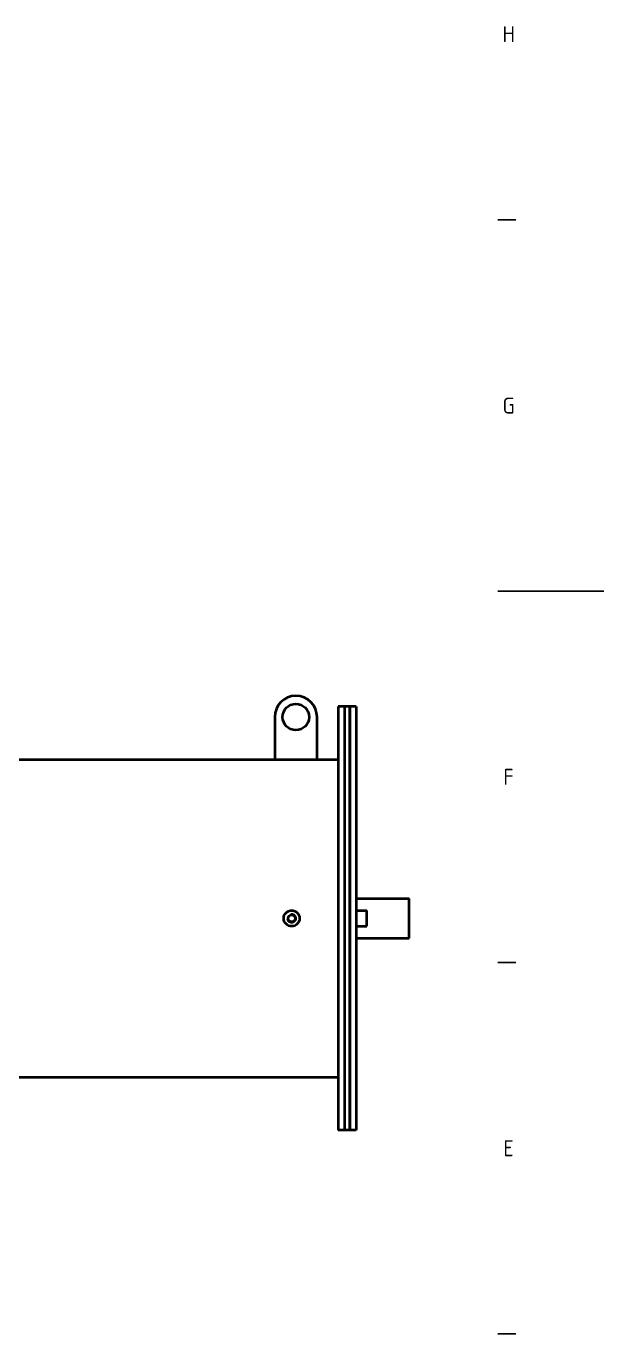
# Model space of a CAD drawing. Header units: millimetres. Extents: x 0 to 5945, y 0 to 4205.
# Drawn here: x 5400 to 5945, y 1402 to 2636 of the extents above; entities that cross this region are included whole.
import ezdxf

# ---------------------------------------------------------------- set-up
doc = ezdxf.new("R2010")
doc.units = ezdxf.units.MM
doc.header["$LTSCALE"] = 5
doc.layers.get('0').update_dxf_attribs({"color": 3, "lineweight": 25})
for name, color, linetype, lineweight in [('가시적인 것(ISO)', 3, 'Continuous', 40), ('가시적인 좁은 것(ISO)', 3, 'Continuous', 35), ('경계(ISO)', 7, 'Continuous', 25)]:
    doc.layers.add(name, color=color, linetype=linetype, lineweight=lineweight)
doc.styles.add('문자 텍스트_M2B', font='isocp.shx')

# ---------------------------------------------------------------- blocks, each defined once
blk = doc.blocks.new('경계 Default Border')
at = {"layer": '경계(ISO)'}
for p, q in [((1169, 490.58), (1172.4, 490.58)), ((1169, 350.42), (1172.4, 350.42)), ((1169, 280.33), (1172.4, 280.33))]:
    blk.add_line(p, q, dxfattribs=at)
at = {"layer": '경계(ISO)', "flags": 128}
blk.add_lwpolyline([(1189, 420.5), (1169, 420.5)], dxfattribs=at)
at = {"layer": '경계(ISO)', "color": 2, "char_height": 3, "attachment_point": 7, "style": '문자 텍스트_M2B'}
for s, insert in [('H', (1169.88, 524.12)), ('G', (1169.88, 454.01)), ('F', (1170.04, 383.96)), ('E', (1170.04, 313.85))]:
    blk.add_mtext(s, dxfattribs=dict(at, insert=insert))

msp = doc.modelspace()

# ---------------------------------------------------------------- linework, layer by layer
at = {"layer": '가시적인 것(ISO)'}
for p, q in [((5694.374, 1993.721), (5694.374, 1593.721)), ((5700.374, 1993.721), (5694.374, 1993.721)), ((5700.374, 1993.721), (5700.374, 1593.721)), ((5705.374, 1993.721), (5700.374, 1993.721)), ((5700.374, 1993.721), (5700.374, 1593.721)), ((5705.374, 1593.721), (5705.374, 1993.721)), ((5705.374, 1993.721), (5705.374, 1593.721)), ((5711.374, 1993.721), (5705.374, 1993.721)), ((5711.374, 1993.721), (5711.374, 1593.721)), ((5634.374, 1983.721), (5634.374, 1943.721)), ((5674.374, 1943.721), (5674.374, 1983.721)), ((5286.374, 1943.721), (5634.374, 1943.721)), ((5634.374, 1943.721), (5674.374, 1943.721)), ((5674.374, 1943.721), (5694.374, 1943.721)), ((5711.374, 1812.471), (5761.374, 1812.471)), ((5761.374, 1774.971), (5761.374, 1812.471)), ((5711.374, 1801.221), (5721.374, 1801.221)), ((5721.374, 1786.221), (5721.374, 1801.221)), ((5711.374, 1786.221), (5721.374, 1786.221)), ((5711.374, 1774.971), (5761.374, 1774.971)), ((5336.374, 1643.721), (5694.374, 1643.721)), ((5700.374, 1593.721), (5694.374, 1593.721)), ((5705.374, 1593.721), (5700.374, 1593.721)), ((5711.374, 1593.721), (5705.374, 1593.721))]:
    msp.add_line(p, q, dxfattribs=at)
for centre, radius in [((5654.374, 1983.721), 12.5), ((5650.374, 1793.721), 7.5), ((5650.374, 1793.721), 3.324)]:
    msp.add_circle(centre, radius, dxfattribs=at)
msp.add_arc((5654.374, 1983.721), 20, 0, 180, dxfattribs=at)
at = {"layer": '가시적인 좁은 것(ISO)'}
msp.add_arc((5650.374, 1793.721), 4, 190, 100, dxfattribs=at)

# ---------------------------------------------------------------- block references
at = {"xscale": 5, "yscale": 5, "zscale": 5}
msp.add_blockref('경계 Default Border', (0, 0), dxfattribs=at)

doc.saveas('drawing.dxf')
